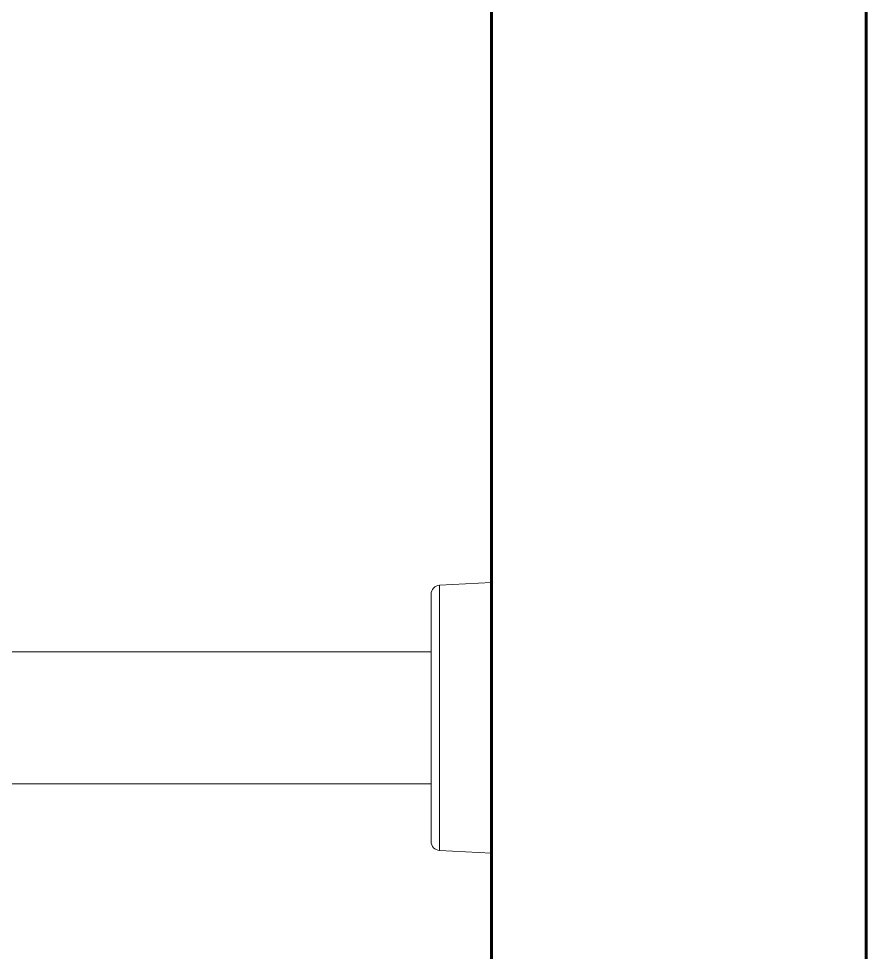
# Model space of a CAD drawing. Header units: millimetres. Extents: x 72 to 2370, y -203 to 794.
# Drawn here: x 1874.9477 to 1875.1739, y 290.556 to 290.8051 of the extents above; entities that cross this region are included whole.
import ezdxf

# ---------------------------------------------------------------- set-up
doc = ezdxf.new("R2010")
doc.units = ezdxf.units.MM
doc.layers.add('envolvente', color=164, linetype='Continuous', lineweight=60)
doc.layers.add('mobiliario', color=252, linetype='Continuous', lineweight=9)

# ---------------------------------------------------------------- blocks, each defined once
blk = doc.blocks.new('110-32-planta')
at = {"layer": 'mobiliario'}
for p, q in [((7.66430915753795, 4.263614385726363), (7.592117157537947, 4.263614385726363)), ((7.592843194278934, 4.24976077943138), (7.592117157537947, 4.263614385726363)), ((7.663583120796964, 4.24976077943138), (7.66430915753795, 4.263614385726363)), ((7.663583120796964, 4.24976077943138), (7.592843194278934, 4.24976077943138)), ((7.595239905162344, 4.247486385726364), (7.661186409913554, 4.247486385726364)), ((7.610613157537947, 4.122814385726368), (7.610613157537947, 4.247486385726364)), ((7.645813157537951, 4.122814385726368), (7.645813157537951, 4.247486385726364))]:
    blk.add_line(p, q, dxfattribs=at)
for centre, start, end in [((7.595239905162344, 4.249886385726366), 182.9999999999997, 270), ((7.661186409913554, 4.249886385726366), 270, 357.0000000000003)]:
    blk.add_arc(centre, 0.0024, start, end, dxfattribs=at)

msp = doc.modelspace()

# ---------------------------------------------------------------- linework, layer by layer
at = {"layer": 'envolvente'}
for p, q in [((1875.173870764796, 291.8800866868567), (1875.173870764796, 288.1800866868568)), ((1875.073870764796, 290.9300866868543), (1875.073870764796, 290.0800866868542))]:
    msp.add_line(p, q, dxfattribs=at)

# ---------------------------------------------------------------- block references
at = {"rotation": 270}
msp.add_blockref('110-32-planta', (1870.810256379069, 298.246763881056), dxfattribs=at)

doc.saveas('drawing.dxf')
